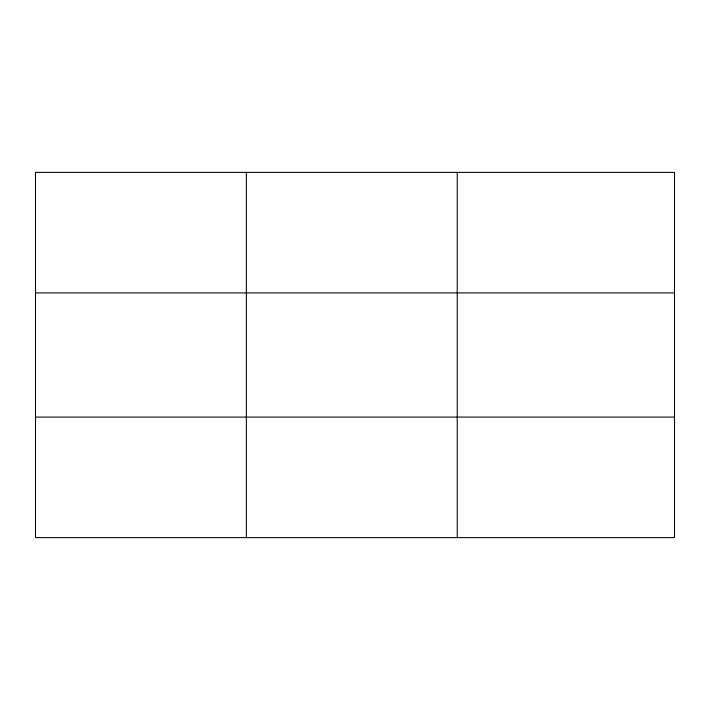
<?xml version="1.0" encoding="UTF-8"?>
<svg xmlns="http://www.w3.org/2000/svg" width="710" height="710" viewBox="0 0 710 710"><rect width="100%" height="100%" fill="white"/><g stroke="black" fill="none" stroke-linecap="round" stroke-linejoin="round"><path stroke-width="1.06" d="M246.37 537.612L246.37 172.388M457.24 537.612L457.24 172.388M35.5 292.911L674.5 292.911M35.5 417.089L674.5 417.089M674.5 477.351L674.5 537.612L35.5 537.612L35.5 172.388L674.5 172.388L674.5 477.351"/></g></svg>
